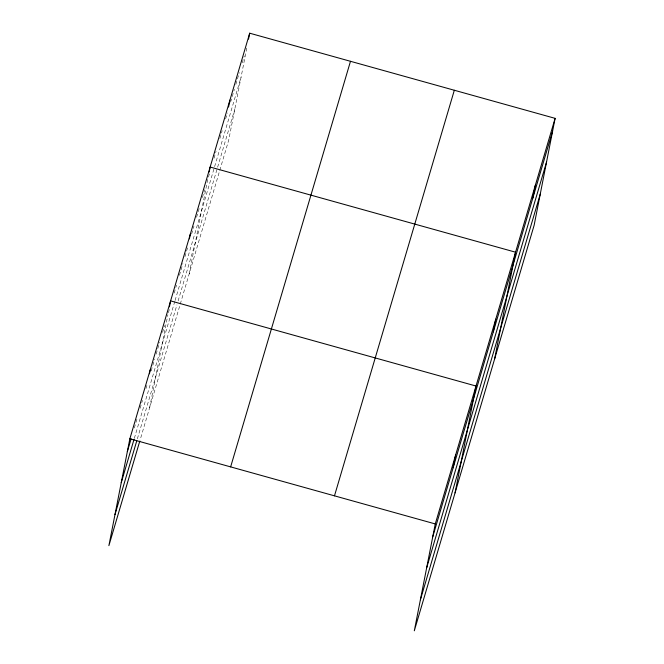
<?xml version="1.0" encoding="UTF-8"?>
<svg xmlns="http://www.w3.org/2000/svg" width="664" height="664" viewBox="0 0 664 664"><rect width="100%" height="100%" fill="white"/><g stroke="black" fill="none" stroke-linecap="round" stroke-linejoin="round"><path stroke-width="0.5" stroke-dasharray="3.32 2.49" d="M149.632 407.754L167.884 314.719M189.182 273.908L207.624 179.878L209.666 172.989M246.784 48.04L228.731 140.062L140.029 440.257M134.319 427.981L137.523 417.15M140.137 408.285L142.47 400.4M145.964 388.581L147.126 384.639M151.201 370.852L154.695 359.033M156.148 354.111L159.642 342.284M162.547 332.44L164.589 325.543M168.374 312.736L169.536 308.801M174.184 293.056L176.516 285.18M179.421 275.344L182.907 263.533M184.949 256.644L187.854 246.8M191.63 234.01L193.963 226.133M196.577 217.277L199.482 207.434M202.395 197.59L204.719 189.721M214.024 158.231L216.057 151.342M219.842 138.544L222.166 130.675M225.66 118.864L227.403 112.955M230.599 102.131L234.384 89.341M235.836 84.419L239.322 72.608M242.236 62.765L244.269 55.876M134.344 438.323L174.79 301.448M175.08 300.468L214.331 167.61M214.621 166.623L241.09 77.065M137.382 438.779L176.948 304.876M178.11 300.941L234.815 109.037"/><path stroke-width="1" d="M555.112 118.35L435.269 523.938L414.303 630.8L534.146 225.212L555.112 118.35L249.697 33.2L129.853 438.788L108.888 545.65L139.739 441.245M149.45 373.782L150.222 369.84M169.436 306.809L170.598 300.883L476.022 386.033L455.056 492.904M189.406 238.899L190.369 233.969M209.177 171.984L210.148 167.046L515.563 252.196L494.597 359.058M228.565 107.037L229.918 100.123M248.527 39.126L249.697 33.2M453.13 467.821L455.645 454.989M493.277 331.95L495.792 319.118M532.818 198.104L535.342 185.273M127.33 451.62L131.115 438.821M121.246 482.653L134.053 439.311M114.972 514.625L136.801 440.747M230.64 466.883L350.484 61.295M334.482 495.834L454.325 90.254M432.754 536.769L552.597 131.181M426.67 567.803L546.505 162.215M420.395 599.775L540.239 194.187M129.853 438.788L435.269 523.938"/></g></svg>
